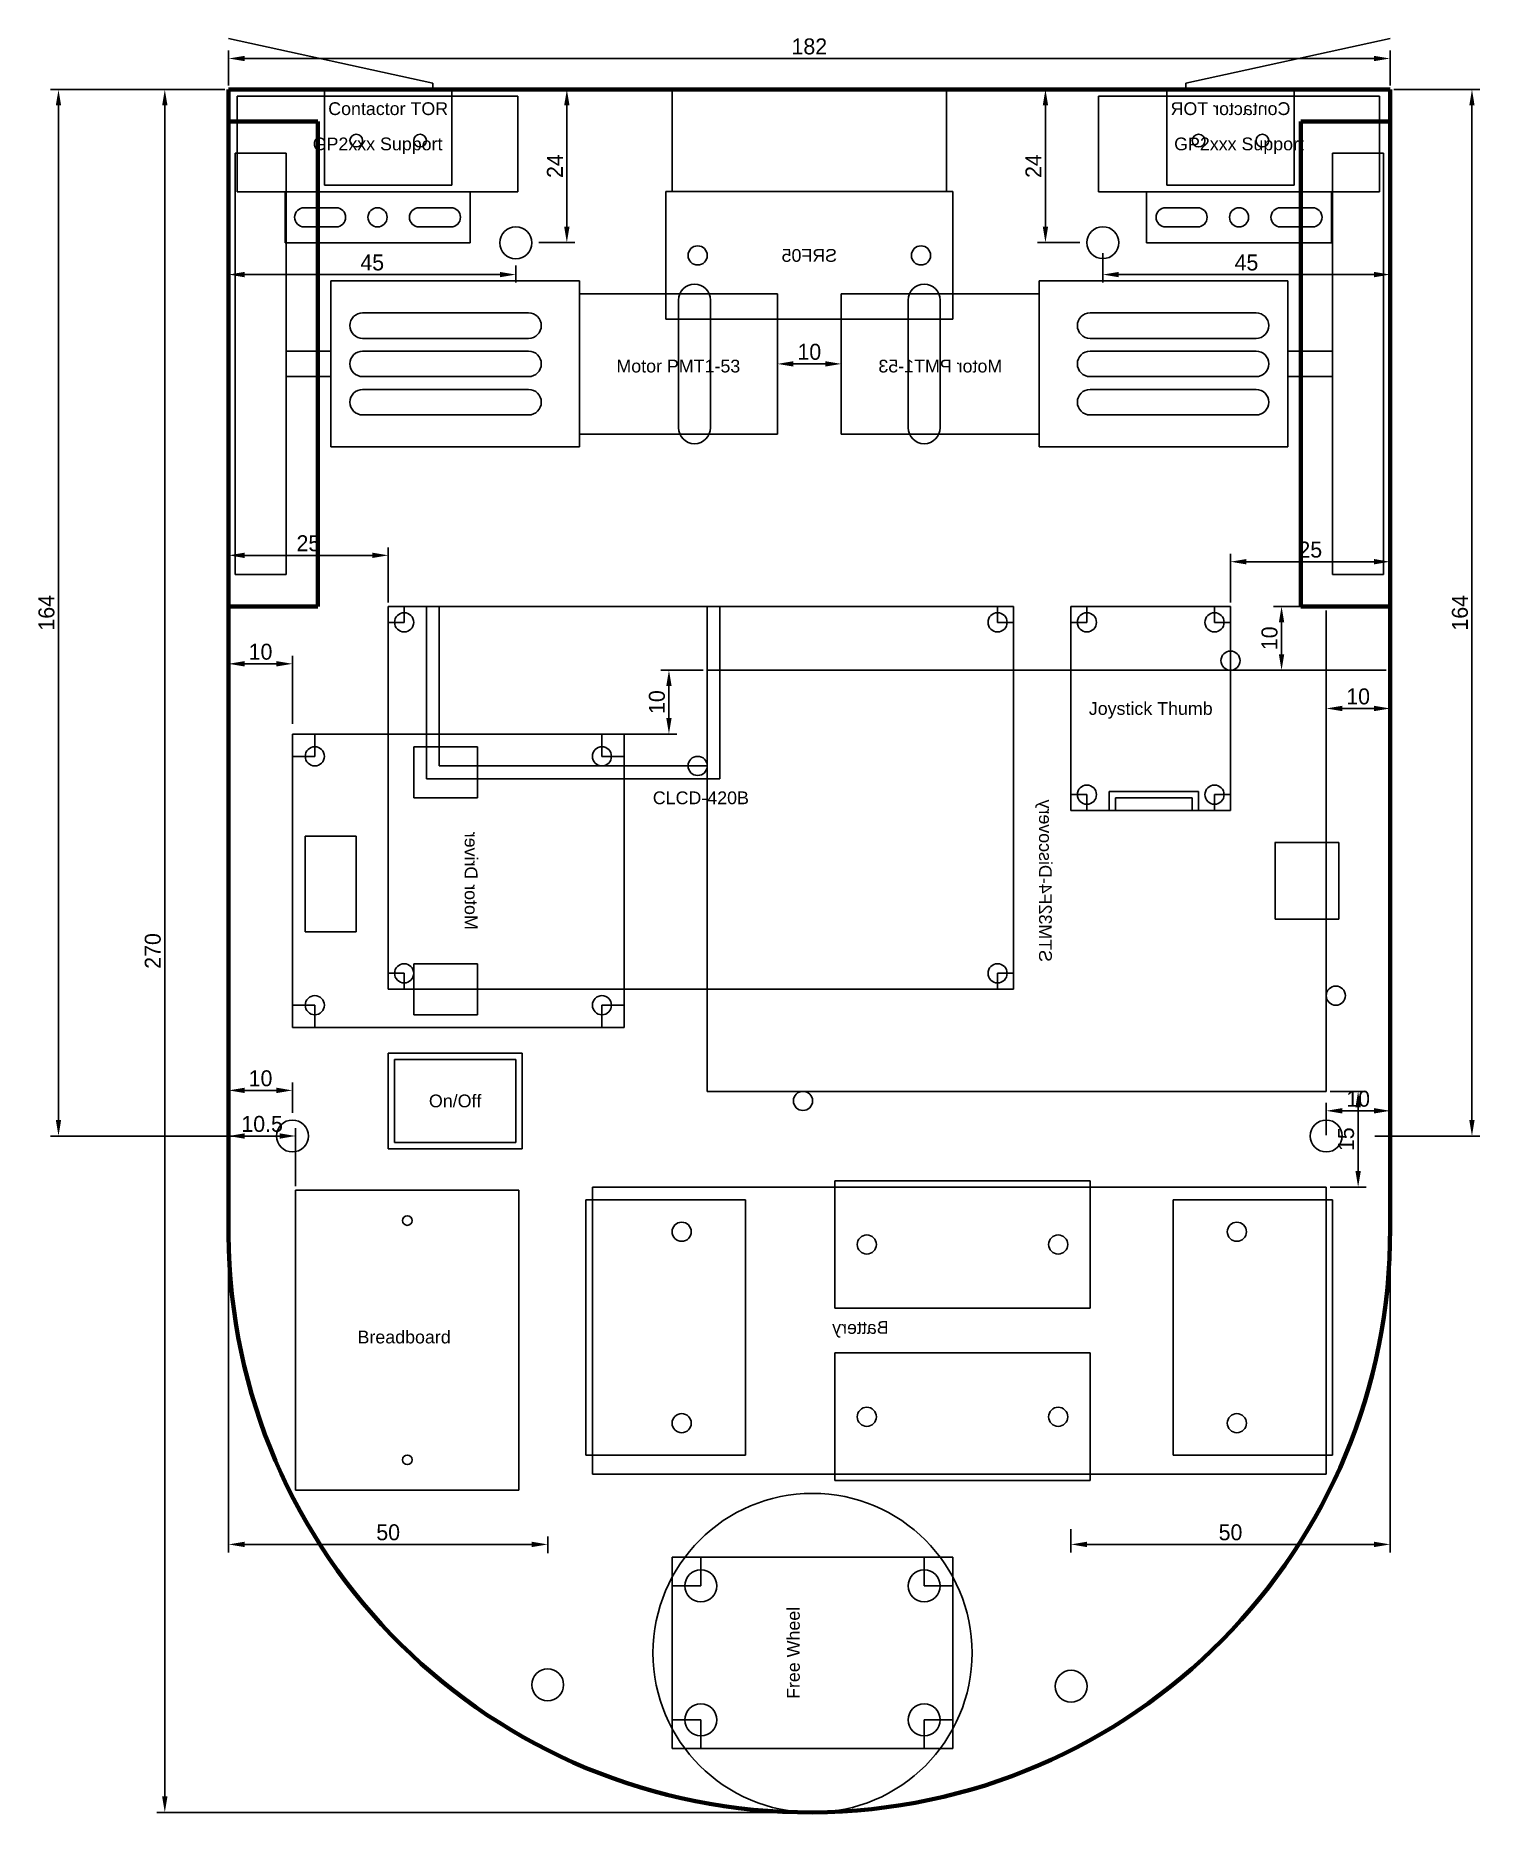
# Model space of a CAD drawing. Header units: millimetres. Extents: x -30 to 196, y 26 to 308.
import ezdxf
from ezdxf.enums import TextEntityAlignment as Align

# ---------------------------------------------------------------- set-up
doc = ezdxf.new("R2010")
doc.units = ezdxf.units.MM
doc.layers.get('0').update_dxf_attribs({"color": 18, "lineweight": 25, "true_color": 0x000000})
doc.layers.get('Defpoints').update_dxf_attribs({"true_color": 0xffffff})
for name, color, linetype, lineweight, true_color in [('0 ... between', 3, 'Continuous', 25, 0x00ff00), ('0 ... bottom', 18, 'Continuous', 25, 0x000000), ('0 ... chassi', 18, 'Continuous', 25, 0x000000), ('0 ... top', 18, 'Continuous', 25, 0x000000)]:
    doc.layers.add(name, color=color, linetype=linetype, lineweight=lineweight, true_color=true_color)
doc.styles.add('QCADDimTextStyle', font='txt')
doc.styles.add('textstyle0', font='')
doc.styles.add('textstyle1', font='')
doc.styles.add('textstyle10', font='')
doc.styles.add('textstyle11', font='')
doc.styles.add('textstyle2', font='')
doc.styles.add('textstyle3', font='')
doc.styles.add('textstyle4', font='')
doc.styles.add('textstyle5', font='')
doc.styles.add('textstyle6', font='')
doc.styles.add('textstyle7', font='')
doc.styles.add('textstyle8', font='')
doc.styles.add('textstyle9', font='')
doc.styles.get('textstyle0').set_extended_font_data('Arial')
doc.styles.get('textstyle1').set_extended_font_data('Arial')
doc.styles.get('textstyle10').set_extended_font_data('Arial')
doc.styles.get('textstyle11').set_extended_font_data('arial.ttf')
doc.styles.get('textstyle2').set_extended_font_data('Arial')
doc.styles.get('textstyle3').set_extended_font_data('Arial')
doc.styles.get('textstyle4').set_extended_font_data('Arial')
doc.styles.get('textstyle5').set_extended_font_data('Arial')
doc.styles.get('textstyle6').set_extended_font_data('Arial')
doc.styles.get('textstyle7').set_extended_font_data('Arial')
doc.styles.get('textstyle8').set_extended_font_data('Arial')
doc.styles.get('textstyle9').set_extended_font_data('Arial')
doc.dimstyles.new('QCADDimStyle', dxfattribs={"dimtxt": 2.5, "dimasz": 2.5, "dimexe": 1.25, "dimexo": 0.625, "dimtad": 1, "dimtoh": 1, "dimdec": 4, "dimzin": 0, "dimdsep": 46, "dimtxsty": 'QCADDimTextStyle', "dimcen": 0.09, "dimadec": 0, "dimazin": 0, "dimtfac": 1, "dimtdec": 4, "dimtofl": 0, "dimtmove": 0, "dimatfit": 3, "dimfxl": 1, "dimtolj": 1, "dimtzin": 0, "dimarcsym": 0})

# ---------------------------------------------------------------- blocks, each defined once
blk = doc.blocks.new('clcd_420b')
for p, q in [((0, -60), (0, 0)), ((0, 0), (2.5, 0)), ((0, -2.5), (0, 0)), ((0, 0), (98, 0)), ((2.5, -2.5), (2.5, 0)), ((6, 0), (6, -27)), ((8, -25), (8, 0)), ((48, 0), (90, 0)), ((50, -25), (50, 0)), ((52, -27), (52, 0)), ((95.5, 0), (98, 0)), ((95.5, -2.5), (95.5, 0)), ((98, -60), (98, 0)), ((98, -2.5), (98, 0)), ((0, -2.5), (2.5, -2.5)), ((95.5, -2.5), (98, -2.5)), ((8, -25), (50, -25)), ((6, -27), (52, -27)), ((0, -57.5), (2.5, -57.5)), ((0, -60), (0, -57.5)), ((2.5, -60), (2.5, -57.5)), ((95.5, -57.5), (98, -57.5)), ((95.5, -60), (95.5, -57.5)), ((98, -60), (98, -57.5)), ((0, -60), (98, -60)), ((0, -60), (2.5, -60)), ((95.5, -60), (98, -60))]:
    blk.add_line(p, q)
for centre in [(2.5, -2.5), (95.5, -2.5), (2.5, -57.5), (95.5, -57.5)]:
    blk.add_circle(centre, 1.5)
at = {"style": 'textstyle0'}
blk.add_text('CLCD-420B', height=2, dxfattribs=at).set_placement((49, -30), align=Align.MIDDLE_CENTER)
blk = doc.blocks.new('switch_on_off')
for p, q in [((0, -15), (0, 0)), ((0, 0), (21, 0)), ((21, -15), (21, 0)), ((1, -1), (1, -14)), ((20, -1), (1, -1)), ((20, -14), (20, -1)), ((1, -14), (20, -14)), ((0, -15), (21, -15))]:
    blk.add_line(p, q)
at = {"style": 'textstyle6'}
blk.add_text('On/Off', height=2, dxfattribs=at).set_placement((10.5, -7.5), align=Align.MIDDLE_CENTER)
blk = doc.blocks.new('breadboard')
for p, q in [((-17.5, -23.5), (-17.5, 23.5)), ((-17.5, 23.5), (17.5, 23.5)), ((17.5, -23.5), (17.5, 23.5)), ((-17.5, -23.5), (17.5, -23.5))]:
    blk.add_line(p, q)
for centre in [(0, 18.75), (0, -18.75)]:
    blk.add_circle(centre, 0.75)
at = {"style": 'textstyle8'}
blk.add_text('Breadboard', height=2, dxfattribs=at).set_placement((-0.5, 0.5), align=Align.MIDDLE_CENTER)
blk = doc.blocks.new('GP2xxx_support')
for p, q in [((-7.5, 0), (-7.5, 15)), ((-7.5, 15), (36.5, 15)), ((36.5, 0), (36.5, 15)), ((-7.5, 0), (36.5, 0)), ((0, 0), (29, 0)), ((0, -8), (0, 0)), ((29, -8), (29, 0)), ((3, -2.5), (8, -2.5)), ((21, -2.5), (26, -2.5)), ((3, -5.5), (8, -5.5)), ((21, -5.5), (26, -5.5)), ((0, -8), (29, -8))]:
    blk.add_line(p, q)
blk.add_circle((14.5, -4), 1.5)
for centre, start, end in [((3, -4), 90, 270), ((8, -4), 270, 90), ((21, -4), 90, 270), ((26, -4), 270, 90)]:
    blk.add_arc(centre, 1.5, start, end)
at = {"style": 'textstyle9'}
blk.add_text('GP2xxx Support', height=2, dxfattribs=at).set_placement((14.5, 7.5), align=Align.MIDDLE_CENTER)
blk = doc.blocks.new('support horizontal')
for p, q in [((-20, 10), (20, 10)), ((-20, -10), (-20, 10)), ((20, -10), (20, 10)), ((-20, -10), (20, -10))]:
    blk.add_line(p, q)
for centre in [(-15, 0), (15, 0)]:
    blk.add_circle(centre, 1.5)
blk = doc.blocks.new('support vertical')
for p, q in [((-13, 20), (12, 20)), ((-13, -20), (-13, 20)), ((12, -20), (12, 20)), ((-13, -20), (12, -20))]:
    blk.add_line(p, q)
for centre in [(2, 15), (2, -15)]:
    blk.add_circle(centre, 1.5)
blk = doc.blocks.new('battery')
for p, q in [((-57, -23), (-57, 22)), ((-57, 22), (58, 22)), ((58, -23), (58, 22)), ((-57, -23), (58, -23))]:
    blk.add_line(p, q)
for name, p in [('support horizontal', (0, 13)), ('support vertical', (-45, 0)), ('support horizontal', (0, -14))]:
    blk.add_blockref(name, p)
at = {"rotation": 180}
blk.add_blockref('support vertical', (46, 0), dxfattribs=at)
at = {"style": 'textstyle7'}
blk.add_text('Battery', height=2, dxfattribs=at).set_placement((16, 0), align=Align.MIDDLE_CENTER)
blk = doc.blocks.new('free wheel')
for p, q in [((-15, -22), (-15, 22)), ((-15, 22), (-10.5, 22)), ((-15, 17.5), (-15, 22)), ((-15, 22), (15, 22)), ((-10.5, 17.5), (-10.5, 22)), ((10.5, 22), (15, 22)), ((10.5, 17.5), (10.5, 22)), ((15, -22), (15, 22)), ((15, 17.5), (15, 22)), ((-15, 17.5), (-10.5, 17.5)), ((10.5, 17.5), (15, 17.5)), ((-15, -17.5), (-10.5, -17.5)), ((-15, -22), (-15, -17.5)), ((-10.5, -22), (-10.5, -17.5)), ((10.5, -17.5), (15, -17.5)), ((10.5, -22), (10.5, -17.5)), ((15, -22), (15, -17.5)), ((-15, -22), (15, -22)), ((-15, -22), (-10.5, -22)), ((10.5, -22), (15, -22))]:
    blk.add_line(p, q)
for centre, radius in [((0, 0), 25), ((-10.5, 17.5), 2.5), ((10.5, 17.5), 2.5), ((-10.5, -17.5), 2.5), ((10.5, -17.5), 2.5)]:
    blk.add_circle(centre, radius)
at = {"style": 'textstyle10'}
blk.add_text('Free Wheel', height=2, dxfattribs=at).set_placement((0, 3), align=Align.MIDDLE_CENTER)
blk = doc.blocks.new('joystick thumb')
for p, q in [((0, -32), (0, 0)), ((0, 0), (2.5, 0)), ((0, -2.5), (0, 0)), ((0, 0), (25, 0)), ((2.5, -2.5), (2.5, 0)), ((22.5, 0), (25, 0)), ((22.5, -2.5), (22.5, 0)), ((25, -32), (25, 0)), ((25, -2.5), (25, 0)), ((0, -2.5), (2.5, -2.5)), ((22.5, -2.5), (25, -2.5)), ((0, -29.5), (2.5, -29.5)), ((0, -32), (0, -29.5)), ((2.5, -32), (2.5, -29.5)), ((6, -32), (6, -29)), ((6, -29), (20, -29)), ((7, -30), (19, -30)), ((7, -32), (7, -30)), ((19, -32), (19, -30)), ((20, -29), (20, -32)), ((22.5, -29.5), (25, -29.5)), ((22.5, -32), (22.5, -29.5)), ((25, -32), (25, -29.5)), ((0, -32), (25, -32)), ((0, -32), (2.5, -32)), ((7, -32), (19, -32)), ((22.5, -32), (25, -32))]:
    blk.add_line(p, q)
for centre in [(2.5, -2.5), (22.5, -2.5), (2.5, -29.5), (22.5, -29.5)]:
    blk.add_circle(centre, 1.5)
at = {"style": 'textstyle3'}
blk.add_text('Joystick Thumb', height=2, dxfattribs=at).set_placement((12.5, -16), align=Align.MIDDLE_CENTER)
blk = doc.blocks.new('srf05')
for p, q in [((1, 0), (1, 16)), ((1, 16), (44, 16)), ((44, 0), (44, 16)), ((1, 0), (0, 0)), ((0, 0), (0, -20)), ((1, 0), (44, 0)), ((45, 0), (44, 0)), ((45, -20), (45, 0)), ((0, -20), (45, -20))]:
    blk.add_line(p, q)
for centre in [(5, -10), (40, -10)]:
    blk.add_circle(centre, 1.5)
at = {"style": 'textstyle4'}
blk.add_text('SRF05', height=2, dxfattribs=at).set_placement((22.5, -10), align=Align.MIDDLE_CENTER)
blk = doc.blocks.new('connecteur usb')
for p, q in [((0, 0), (0, 10)), ((0, 9.96), (12, 9.96)), ((12, 9.96), (12, -0.04)), ((12, 0), (0, 0))]:
    blk.add_line(p, q)
blk = doc.blocks.new('stm32f4-discovery')
for p, q in [((0, 0), (66, 0)), ((0, 0), (0, -97)), ((66, 0), (66, 0)), ((66, 0), (66, 0)), ((66, 0), (66, 0)), ((66, 0), (66, -97)), ((0, -97), (66, -97))]:
    blk.add_line(p, q)
for centre in [(15, 1.5), (67.5, -15), (-1.5, -82), (51, -98.5)]:
    blk.add_circle(centre, 1.5)
blk.add_blockref('connecteur usb', (27, -8))
at = {"style": 'textstyle2'}
blk.add_text('STM32F4-Discovery', height=2, dxfattribs=at).set_placement((33, -44), align=Align.MIDDLE_CENTER)
blk = doc.blocks.new('motor driver')
for p, q in [((0, 0), (46, 0)), ((0, -52), (0, 0)), ((0, 0), (3.5, 0)), ((0, -3.5), (0, 0)), ((3.5, -3.5), (3.5, 0)), ((42.5, 0), (46, 0)), ((42.5, -3.5), (42.5, 0)), ((46, -52), (46, 0)), ((46, -3.5), (46, 0)), ((0, -3.5), (3.5, -3.5)), ((42.5, -3.5), (46, -3.5)), ((2, -23), (10, -23)), ((2, -33), (2, -23)), ((10, -33), (10, -23)), ((36, -23), (44, -23)), ((36, -33), (36, -23)), ((44, -33), (44, -23)), ((2, -33), (10, -33)), ((36, -33), (44, -33)), ((15, -42), (30, -42)), ((15, -50), (15, -42)), ((30, -50), (30, -42)), ((0, -48.5), (3.5, -48.5)), ((0, -52), (0, -48.5)), ((3.5, -52), (3.5, -48.5)), ((15, -50), (30, -50)), ((42.5, -48.5), (46, -48.5)), ((42.5, -52), (42.5, -48.5)), ((46, -52), (46, -48.5)), ((0, -52), (3.5, -52)), ((0, -52), (46, -52)), ((42.5, -52), (46, -52))]:
    blk.add_line(p, q)
for centre in [(3.5, -3.5), (42.5, -3.5), (3.5, -48.5), (42.5, -48.5)]:
    blk.add_circle(centre, 1.5)
at = {"style": 'textstyle1'}
blk.add_text('Motor Driver', height=2, dxfattribs=at).set_placement((23, -24), align=Align.MIDDLE_CENTER)
blk = doc.blocks.new('chassi')
at = {"color": 1, "lineweight": 70, "true_color": 0xff0000}
for p, q in [((0, 0), (182, 0)), ((0, -179.5), (0, 0)), ((182, -178.5), (182, 0)), ((0, -5), (14, -5)), ((14, -81), (14, -5)), ((168, -5), (168, -81)), ((182, -5), (168, -5)), ((0, -81), (14, -81)), ((182, -81), (168, -81))]:
    blk.add_line(p, q, dxfattribs=at)
blk.add_arc((91, -179), 91, 180.3148, 0.3148, dxfattribs=at)
blk = doc.blocks.new('contactor_tor')
for p, q in [((-15, 8), (17, 1)), ((0, -15), (0, 0)), ((0, 0), (20, 0)), ((17, 0), (17, 1)), ((20, -15), (20, 0)), ((0, -15), (20, -15))]:
    blk.add_line(p, q)
for centre in [(5, -8), (15, -8)]:
    blk.add_circle(centre, 1)
at = {"style": 'textstyle5'}
blk.add_text('Contactor TOR', height=2, dxfattribs=at).set_placement((10, -3), align=Align.MIDDLE_CENTER)
blk = doc.blocks.new('oublon')
for p, q in [((0, 2), (26, 2)), ((0, -2), (26, -2))]:
    blk.add_line(p, q)
for centre, start, end in [((0, 0), 90, 270), ((26, 0), 270, 90)]:
    blk.add_arc(centre, 2, start, end)
blk = doc.blocks.new('motor PMT1-53')
for p, q in [((-15, 20), (-7, 20)), ((-15, 20), (-15, -46)), ((-7, 20), (-7, -46)), ((0, 0), (39, 0)), ((0, 0), (0, -26)), ((39, 0), (39, -26)), ((39, -2), (70, -2)), ((39, -24), (39, -2)), ((70, -24), (70, -2)), ((-7, -11), (0, -11)), ((0, -11), (0, -15)), ((-7, -13), (-7, -13)), ((-7, -13), (-7, -13)), ((0, -15), (-7, -15)), ((39, -24), (70, -24)), ((0, -26), (39, -26)), ((-15, -46), (-7, -46))]:
    blk.add_line(p, q)
for p in [(5, -7), (5, -13), (5, -19)]:
    blk.add_blockref('oublon', p)
at = {"style": 'textstyle11'}
blk.add_text('Motor PMT1-53', height=2, dxfattribs=at).set_placement((54.47, -13.34), align=Align.MIDDLE_CENTER)
blk = doc.blocks.new('motor PMT1-53 cable')
for p, q in [((54.5, -23), (54.5, -3)), ((59.5, -23), (59.5, -3))]:
    blk.add_line(p, q)
for centre, start, end in [((57, -3), 0, 180), ((57, -23), 180, 0)]:
    blk.add_arc(centre, 2.5, start, end)
blk.add_blockref('motor PMT1-53', (0, 0))
blk = doc.blocks.new('*D19')
at = {"layer": '0 ... bottom', "color": 0, "lineweight": -2}
for p, q in [((86, 261.38), (86, 255.75)), ((96, 261.38), (96, 255.75)), ((88.5, 257), (93.5, 257))]:
    blk.add_line(p, q, dxfattribs=at)
at = {"layer": '0 ... bottom', "color": 0}
for points in [[(88.5, 257.42), (88.5, 256.58), (86, 257)], [(93.5, 256.58), (93.5, 257.42), (96, 257)]]:
    blk.add_solid(points, dxfattribs=at)
at = {"layer": 'Defpoints', "color": 0}
for p in [(86, 262), (96, 262), (96, 257)]:
    blk.add_point(p, dxfattribs=at)
at = {"layer": '0 ... bottom', "color": 0, "insert": (91, 258.88), "char_height": 2.5, "attachment_point": 5, "style": 'QCADDimTextStyle'}
blk.add_mtext('\\A1;10', dxfattribs=at)
blk = doc.blocks.new('*D20')
at = {"layer": '0 ... bottom', "color": 0, "lineweight": -2}
for p, q in [((172, 218.38), (172, 201.75)), ((182, 218.38), (182, 201.75)), ((179.5, 203), (174.5, 203))]:
    blk.add_line(p, q, dxfattribs=at)
at = {"layer": '0 ... bottom', "color": 0}
for points in [[(174.5, 203.42), (174.5, 202.58), (172, 203)], [(179.5, 202.58), (179.5, 203.42), (182, 203)]]:
    blk.add_solid(points, dxfattribs=at)
at = {"layer": 'Defpoints', "color": 0}
for p in [(172, 219), (182, 219), (172, 203)]:
    blk.add_point(p, dxfattribs=at)
at = {"layer": '0 ... bottom', "color": 0, "insert": (177, 204.88), "char_height": 2.5, "attachment_point": 5, "style": 'QCADDimTextStyle'}
blk.add_mtext('\\A1;10', dxfattribs=at)
blk = doc.blocks.new('*D21')
at = {"layer": '0 ... bottom', "color": 0, "lineweight": -2}
for p, q in [((181.37, 219), (163.75, 219)), ((165, 216.5), (165, 211.5)), ((181.37, 209), (163.75, 209))]:
    blk.add_line(p, q, dxfattribs=at)
at = {"layer": '0 ... bottom', "color": 0}
for points in [[(165.42, 216.5), (164.58, 216.5), (165, 219)], [(164.58, 211.5), (165.42, 211.5), (165, 209)]]:
    blk.add_solid(points, dxfattribs=at)
at = {"layer": 'Defpoints', "color": 0}
for p in [(182, 219), (165, 209), (182, 209)]:
    blk.add_point(p, dxfattribs=at)
at = {"layer": '0 ... bottom', "color": 0, "insert": (163.12, 214), "char_height": 2.5, "attachment_point": 5, "rotation": 90, "style": 'QCADDimTextStyle'}
blk.add_mtext('\\A1;10', dxfattribs=at)
blk = doc.blocks.new('*D22')
at = {"layer": '0 ... bottom', "color": 0, "lineweight": -2}
for p, q in [((0, 200.62), (0, 211.25)), ((2.5, 210), (7.5, 210)), ((10, 200.62), (10, 211.25))]:
    blk.add_line(p, q, dxfattribs=at)
at = {"layer": '0 ... bottom', "color": 0}
for points in [[(2.5, 210.42), (2.5, 209.58), (0, 210)], [(7.5, 209.58), (7.5, 210.42), (10, 210)]]:
    blk.add_solid(points, dxfattribs=at)
at = {"layer": 'Defpoints', "color": 0}
for p in [(10, 210), (0, 200), (10, 200)]:
    blk.add_point(p, dxfattribs=at)
at = {"layer": '0 ... bottom', "color": 0, "insert": (5, 211.88), "char_height": 2.5, "attachment_point": 5, "style": 'QCADDimTextStyle'}
blk.add_mtext('\\A1;10', dxfattribs=at)
blk = doc.blocks.new('*D23')
at = {"layer": '0 ... bottom', "color": 0, "lineweight": -2}
for p, q in [((74.38, 209), (67.75, 209)), ((69, 206.5), (69, 201.5)), ((61.63, 199), (70.25, 199))]:
    blk.add_line(p, q, dxfattribs=at)
at = {"layer": '0 ... bottom', "color": 0}
for points in [[(69.42, 206.5), (68.58, 206.5), (69, 209)], [(68.58, 201.5), (69.42, 201.5), (69, 199)]]:
    blk.add_solid(points, dxfattribs=at)
at = {"layer": 'Defpoints', "color": 0}
for p in [(75, 209), (61, 199), (69, 199)]:
    blk.add_point(p, dxfattribs=at)
at = {"layer": '0 ... bottom', "color": 0, "insert": (67.12, 204), "char_height": 2.5, "attachment_point": 5, "rotation": 90, "style": 'QCADDimTextStyle'}
blk.add_mtext('\\A1;10', dxfattribs=at)
blk = doc.blocks.new('*D24')
at = {"layer": '0 ... bottom', "color": 0, "lineweight": -2}
for p, q in [((172.62, 143), (178.25, 143)), ((177, 140.5), (177, 130.5)), ((172.62, 128), (178.25, 128))]:
    blk.add_line(p, q, dxfattribs=at)
at = {"layer": '0 ... bottom', "color": 0}
for points in [[(177.42, 140.5), (176.58, 140.5), (177, 143)], [(176.58, 130.5), (177.42, 130.5), (177, 128)]]:
    blk.add_solid(points, dxfattribs=at)
at = {"layer": 'Defpoints', "color": 0}
for p in [(172, 143), (172, 128), (177, 128)]:
    blk.add_point(p, dxfattribs=at)
at = {"layer": '0 ... bottom', "color": 0, "insert": (175.12, 135.5), "char_height": 2.5, "attachment_point": 5, "rotation": 90, "style": 'QCADDimTextStyle'}
blk.add_mtext('\\A1;15', dxfattribs=at)
blk = doc.blocks.new('*D25')
at = {"layer": '0 ... bottom', "color": 0, "lineweight": -2}
for p, q in [((0, 128.12), (0, 137.25)), ((8, 136), (2.5, 136)), ((10.5, 128.12), (10.5, 137.25))]:
    blk.add_line(p, q, dxfattribs=at)
at = {"layer": '0 ... bottom', "color": 0}
for points in [[(2.5, 136.42), (2.5, 135.58), (0, 136)], [(8, 135.58), (8, 136.42), (10.5, 136)]]:
    blk.add_solid(points, dxfattribs=at)
at = {"layer": 'Defpoints', "color": 0}
for p in [(0, 136), (0, 127.5), (10.5, 127.5)]:
    blk.add_point(p, dxfattribs=at)
at = {"layer": '0 ... bottom', "color": 0, "insert": (5.25, 137.88), "char_height": 2.5, "attachment_point": 5, "style": 'QCADDimTextStyle'}
blk.add_mtext('\\A1;10.5', dxfattribs=at)
blk = doc.blocks.new('*D26')
at = {"layer": '0 ... top', "color": 0, "lineweight": -2}
for p, q in [((157, 219.62), (157, 227.25)), ((182, 219.62), (182, 227.25)), ((179.5, 226), (159.5, 226))]:
    blk.add_line(p, q, dxfattribs=at)
at = {"layer": '0 ... top', "color": 0}
for points in [[(159.5, 226.42), (159.5, 225.58), (157, 226)], [(179.5, 225.58), (179.5, 226.42), (182, 226)]]:
    blk.add_solid(points, dxfattribs=at)
at = {"layer": 'Defpoints', "color": 0}
for p in [(157, 226), (157, 219), (182, 219)]:
    blk.add_point(p, dxfattribs=at)
at = {"layer": '0 ... top', "color": 0, "insert": (169.5, 227.88), "char_height": 2.5, "attachment_point": 5, "style": 'QCADDimTextStyle'}
blk.add_mtext('\\A1;25', dxfattribs=at)
blk = doc.blocks.new('*D27')
at = {"layer": '0 ... top', "color": 0, "lineweight": -2}
for p, q in [((0, 219.62), (0, 228.25)), ((2.5, 227), (22.5, 227)), ((25, 219.62), (25, 228.25))]:
    blk.add_line(p, q, dxfattribs=at)
at = {"layer": '0 ... top', "color": 0}
for points in [[(2.5, 227.42), (2.5, 226.58), (0, 227)], [(22.5, 226.58), (22.5, 227.42), (25, 227)]]:
    blk.add_solid(points, dxfattribs=at)
at = {"layer": 'Defpoints', "color": 0}
for p in [(25, 227), (0, 219), (25, 219)]:
    blk.add_point(p, dxfattribs=at)
at = {"layer": '0 ... top', "color": 0, "insert": (12.5, 228.88), "char_height": 2.5, "attachment_point": 5, "style": 'QCADDimTextStyle'}
blk.add_mtext('\\A1;25', dxfattribs=at)
blk = doc.blocks.new('*D28')
at = {"layer": '0 ... chassi', "color": 0, "lineweight": -2}
for p, q in [((0, 300.62), (0, 306.11)), ((182, 300.62), (182, 306.11)), ((2.5, 304.86), (179.5, 304.86))]:
    blk.add_line(p, q, dxfattribs=at)
at = {"layer": '0 ... chassi', "color": 0}
for points in [[(2.5, 305.28), (2.5, 304.45), (0, 304.86)], [(179.5, 304.45), (179.5, 305.28), (182, 304.86)]]:
    blk.add_solid(points, dxfattribs=at)
at = {"layer": 'Defpoints', "color": 0}
for p in [(182, 304.86), (0, 300), (182, 300)]:
    blk.add_point(p, dxfattribs=at)
at = {"layer": '0 ... chassi', "color": 0, "insert": (91, 306.74), "char_height": 2.5, "attachment_point": 5, "style": 'QCADDimTextStyle'}
blk.add_mtext('\\A1;182', dxfattribs=at)
blk = doc.blocks.new('*D29')
at = {"layer": '0 ... chassi', "color": 0, "lineweight": -2}
for p, q in [((-0.62, 300), (-11.25, 300)), ((-10, 297.5), (-10, 32.5)), ((91.38, 30), (-11.25, 30))]:
    blk.add_line(p, q, dxfattribs=at)
at = {"layer": '0 ... chassi', "color": 0}
for points in [[(-9.58, 297.5), (-10.42, 297.5), (-10, 300)], [(-10.42, 32.5), (-9.58, 32.5), (-10, 30)]]:
    blk.add_solid(points, dxfattribs=at)
at = {"layer": 'Defpoints', "color": 0}
for p in [(0, 300), (-10, 30), (92, 30)]:
    blk.add_point(p, dxfattribs=at)
at = {"layer": '0 ... chassi', "color": 0, "insert": (-11.88, 165), "char_height": 2.5, "attachment_point": 5, "rotation": 90, "style": 'QCADDimTextStyle'}
blk.add_mtext('\\A1;270', dxfattribs=at)
blk = doc.blocks.new('*D30')
at = {"layer": '0 ... between', "color": 0, "lineweight": -2}
for p, q in [((0, 139.97), (0, 144.4)), ((10, 139.62), (10, 144.4)), ((7.5, 143.15), (2.5, 143.15))]:
    blk.add_line(p, q, dxfattribs=at)
at = {"layer": '0 ... between', "color": 0}
for points in [[(2.5, 143.57), (2.5, 142.73), (0, 143.15)], [(7.5, 142.73), (7.5, 143.57), (10, 143.15)]]:
    blk.add_solid(points, dxfattribs=at)
at = {"layer": 'Defpoints', "color": 0}
for p in [(0, 143.15), (0, 139.35), (10, 139)]:
    blk.add_point(p, dxfattribs=at)
at = {"layer": '0 ... between', "color": 0, "insert": (5, 145.03), "char_height": 2.5, "attachment_point": 5, "style": 'QCADDimTextStyle'}
blk.add_mtext('\\A1;10', dxfattribs=at)
blk = doc.blocks.new('*D31')
at = {"layer": '0 ... between', "color": 0, "lineweight": -2}
for p, q in [((172, 136.12), (172, 141.2)), ((174.5, 139.95), (179.5, 139.95)), ((182, 135.07), (182, 141.2))]:
    blk.add_line(p, q, dxfattribs=at)
at = {"layer": '0 ... between', "color": 0}
for points in [[(174.5, 140.37), (174.5, 139.53), (172, 139.95)], [(179.5, 139.53), (179.5, 140.37), (182, 139.95)]]:
    blk.add_solid(points, dxfattribs=at)
at = {"layer": 'Defpoints', "color": 0}
for p in [(182, 139.95), (172, 135.5), (182, 134.45)]:
    blk.add_point(p, dxfattribs=at)
at = {"layer": '0 ... between', "color": 0, "insert": (177, 141.83), "char_height": 2.5, "attachment_point": 5, "style": 'QCADDimTextStyle'}
blk.add_mtext('\\A1;10', dxfattribs=at)
blk = doc.blocks.new('*D32')
at = {"layer": '0 ... between', "color": 0, "lineweight": -2}
for p, q in [((-1.12, 300), (-27.91, 300)), ((-26.66, 138.5), (-26.66, 297.5)), ((4.38, 136), (-27.91, 136))]:
    blk.add_line(p, q, dxfattribs=at)
at = {"layer": '0 ... between', "color": 0}
for points in [[(-26.25, 297.5), (-27.08, 297.5), (-26.66, 300)], [(-27.08, 138.5), (-26.25, 138.5), (-26.66, 136)]]:
    blk.add_solid(points, dxfattribs=at)
at = {"layer": 'Defpoints', "color": 0}
for p in [(-26.66, 300), (-0.5, 300), (5, 136)]:
    blk.add_point(p, dxfattribs=at)
at = {"layer": '0 ... between', "color": 0, "insert": (-28.54, 218), "char_height": 2.5, "attachment_point": 5, "rotation": 90, "style": 'QCADDimTextStyle'}
blk.add_mtext('\\A1;164', dxfattribs=at)
blk = doc.blocks.new('*D33')
at = {"layer": '0 ... between', "color": 0, "lineweight": -2}
for p, q in [((182.62, 300), (196.09, 300)), ((194.84, 297.5), (194.84, 138.5)), ((179.62, 136), (196.09, 136))]:
    blk.add_line(p, q, dxfattribs=at)
at = {"layer": '0 ... between', "color": 0}
for points in [[(195.25, 297.5), (194.42, 297.5), (194.84, 300)], [(194.42, 138.5), (195.25, 138.5), (194.84, 136)]]:
    blk.add_solid(points, dxfattribs=at)
at = {"layer": 'Defpoints', "color": 0}
for p in [(182, 300), (179, 136), (194.84, 136)]:
    blk.add_point(p, dxfattribs=at)
at = {"layer": '0 ... between', "color": 0, "insert": (192.96, 218), "char_height": 2.5, "attachment_point": 5, "rotation": 90, "style": 'QCADDimTextStyle'}
blk.add_mtext('\\A1;164', dxfattribs=at)
blk = doc.blocks.new('*D34')
at = {"layer": '0 ... between', "color": 0, "lineweight": -2}
for p, q in [((0, 299.38), (0, 269.75)), ((45, 272.44), (45, 269.75)), ((42.5, 271), (2.5, 271))]:
    blk.add_line(p, q, dxfattribs=at)
at = {"layer": '0 ... between', "color": 0}
for points in [[(2.5, 271.42), (2.5, 270.58), (0, 271)], [(42.5, 270.58), (42.5, 271.42), (45, 271)]]:
    blk.add_solid(points, dxfattribs=at)
at = {"layer": 'Defpoints', "color": 0}
for p in [(0, 300), (45, 273.06), (0, 271)]:
    blk.add_point(p, dxfattribs=at)
at = {"layer": '0 ... between', "color": 0, "insert": (22.5, 272.88), "char_height": 2.5, "attachment_point": 5, "style": 'QCADDimTextStyle'}
blk.add_mtext('\\A1;45', dxfattribs=at)
blk = doc.blocks.new('*D35')
at = {"layer": '0 ... between', "color": 0, "lineweight": -2}
for p, q in [((0.62, 300), (54.25, 300)), ((53, 297.5), (53, 278.5)), ((48.63, 276), (54.25, 276))]:
    blk.add_line(p, q, dxfattribs=at)
at = {"layer": '0 ... between', "color": 0}
for points in [[(53.42, 297.5), (52.58, 297.5), (53, 300)], [(52.58, 278.5), (53.42, 278.5), (53, 276)]]:
    blk.add_solid(points, dxfattribs=at)
at = {"layer": 'Defpoints', "color": 0}
for p in [(0, 300), (48, 276), (53, 276)]:
    blk.add_point(p, dxfattribs=at)
at = {"layer": '0 ... between', "color": 0, "insert": (51.13, 288), "char_height": 2.5, "attachment_point": 5, "rotation": 90, "style": 'QCADDimTextStyle'}
blk.add_mtext('\\A1;24', dxfattribs=at)
blk = doc.blocks.new('*D36')
at = {"layer": '0 ... between', "color": 0, "lineweight": -2}
for p, q in [((182, 299.38), (182, 269.75)), ((137, 274.38), (137, 269.75)), ((179.5, 271), (139.5, 271))]:
    blk.add_line(p, q, dxfattribs=at)
at = {"layer": '0 ... between', "color": 0}
for points in [[(139.5, 271.42), (139.5, 270.58), (137, 271)], [(179.5, 270.58), (179.5, 271.42), (182, 271)]]:
    blk.add_solid(points, dxfattribs=at)
at = {"layer": 'Defpoints', "color": 0}
for p in [(182, 300), (137, 275), (137, 271)]:
    blk.add_point(p, dxfattribs=at)
at = {"layer": '0 ... between', "color": 0, "insert": (159.5, 272.88), "char_height": 2.5, "attachment_point": 5, "style": 'QCADDimTextStyle'}
blk.add_mtext('\\A1;45', dxfattribs=at)
blk = doc.blocks.new('*D37')
at = {"layer": '0 ... between', "color": 0, "lineweight": -2}
for p, q in [((181.38, 300), (126.75, 300)), ((128, 297.5), (128, 278.5)), ((133.38, 276), (126.75, 276))]:
    blk.add_line(p, q, dxfattribs=at)
at = {"layer": '0 ... between', "color": 0}
for points in [[(128.42, 297.5), (127.58, 297.5), (128, 300)], [(127.58, 278.5), (128.42, 278.5), (128, 276)]]:
    blk.add_solid(points, dxfattribs=at)
at = {"layer": 'Defpoints', "color": 0}
for p in [(182, 300), (128, 276), (134, 276)]:
    blk.add_point(p, dxfattribs=at)
at = {"layer": '0 ... between', "color": 0, "insert": (126.12, 288), "char_height": 2.5, "attachment_point": 5, "rotation": 90, "style": 'QCADDimTextStyle'}
blk.add_mtext('\\A1;24', dxfattribs=at)
blk = doc.blocks.new('*D38')
at = {"layer": '0 ... between', "color": 0, "lineweight": -2}
for p, q in [((0, 149.38), (0, 70.75)), ((2.5, 72), (47.5, 72)), ((50, 70.62), (50, 73.25))]:
    blk.add_line(p, q, dxfattribs=at)
at = {"layer": '0 ... between', "color": 0}
for points in [[(2.5, 72.42), (2.5, 71.58), (0, 72)], [(47.5, 71.58), (47.5, 72.42), (50, 72)]]:
    blk.add_solid(points, dxfattribs=at)
at = {"layer": 'Defpoints', "color": 0}
for p in [(0, 150), (50, 72), (50, 70)]:
    blk.add_point(p, dxfattribs=at)
at = {"layer": '0 ... between', "color": 0, "insert": (25, 73.88), "char_height": 2.5, "attachment_point": 5, "style": 'QCADDimTextStyle'}
blk.add_mtext('\\A1;50', dxfattribs=at)
blk = doc.blocks.new('*D39')
at = {"layer": '0 ... between', "color": 0, "lineweight": -2}
for p, q in [((182, 154.11), (182, 70.75)), ((132, 74.38), (132, 70.75)), ((179.5, 72), (134.5, 72))]:
    blk.add_line(p, q, dxfattribs=at)
at = {"layer": '0 ... between', "color": 0}
for points in [[(134.5, 72.42), (134.5, 71.58), (132, 72)], [(179.5, 71.58), (179.5, 72.42), (182, 72)]]:
    blk.add_solid(points, dxfattribs=at)
at = {"layer": 'Defpoints', "color": 0}
for p in [(182, 154.74), (132, 75), (132, 72)]:
    blk.add_point(p, dxfattribs=at)
at = {"layer": '0 ... between', "color": 0, "insert": (157, 73.88), "char_height": 2.5, "attachment_point": 5, "style": 'QCADDimTextStyle'}
blk.add_mtext('\\A1;50', dxfattribs=at)

msp = doc.modelspace()

# ---------------------------------------------------------------- linework, layer by layer
at = {"layer": '0 ... between'}
for centre in [(45, 275.97495), (137, 276), (10, 136), (172, 136), (50, 50), (132.02077, 49.7662)]:
    msp.add_circle(centre, 2.5, dxfattribs=at)

# ---------------------------------------------------------------- block references
at = {"layer": '0 ... bottom'}
for name, p in [('contactor_tor', (15, 300)), ('motor PMT1-53 cable', (16, 270)), ('breadboard', (28, 104))]:
    msp.add_blockref(name, p, dxfattribs=at)
at = {"layer": '0 ... bottom', "yscale": -1}
for name, p, rotation in [('contactor_tor', (167, 300), 180), ('srf05', (113.5, 284), 180), ('motor PMT1-53 cable', (166, 270), 180), ('stm32f4-discovery', (172, 143), 90), ('motor driver', (62, 153), 90), ('battery', (115, 106), 180)]:
    msp.add_blockref(name, p, dxfattribs=dict(at, rotation=rotation))
at = {"layer": '0 ... bottom', "rotation": 90}
msp.add_blockref('free wheel', (91.5, 55), dxfattribs=at)
at = {"layer": '0 ... chassi'}
msp.add_blockref('chassi', (0, 300), dxfattribs=at)
at = {"layer": '0 ... top'}
for name, p in [('GP2xxx_support', (8.83786, 283.97495)), ('GP2xxx_support', (143.83786, 283.97495)), ('clcd_420b', (25, 219)), ('joystick thumb', (132, 219)), ('switch_on_off', (25, 149))]:
    msp.add_blockref(name, p, dxfattribs=at)

# ---------------------------------------------------------------- dimensions: what is measured, and where the dimension line sits
at = {"layer": '0 ... between'}
for base, p1, p2, picture, middle in [((-26.66214, 300), (5, 136), (-0.5, 300), '*D32', (-28.53714, 218)), ((53, 276), (0, 300), (48, 276), '*D35', (51.125, 288)), ((128, 276), (182, 300), (134, 276), '*D37', (126.125, 288)), ((194.83786, 136), (182, 300), (179, 136), '*D33', (192.96286, 218))]:
    dim = msp.add_linear_dim(base=base, p1=p1, p2=p2, angle=90, dimstyle='QCADDimStyle', override={"dimtxt": 2.5, "dimasz": 2.5, "dimexe": 1.25, "dimexo": 0.625, "dimgap": 0.625, "dimzin": 8, "dimclrd": 0, "dimclre": 0, "dimclrt": 0, "dimazin": 2, "dimtmove": 2}, dxfattribs=at)
    dim.commit()
    dim.dimension.update_dxf_attribs({"geometry": picture, "text_midpoint": middle, "dimtype": 160})
for base, p1, p2, picture, middle in [((0, 271), (45, 273.0625), (0, 300), '*D34', (22.5, 272.875)), ((137, 271), (182, 300), (137, 275), '*D36', (159.5, 272.875)), ((132, 72), (182, 154.73814), (132, 75), '*D39', (157, 73.875)), ((50, 72), (0, 150), (50, 70), '*D38', (25, 73.875)), ((0, 143.15059), (10, 139), (0, 139.34692), '*D30', (5, 145.02559)), ((182, 139.95115), (172, 135.5), (182, 134.44941), '*D31', (177, 141.82615))]:
    dim = msp.add_linear_dim(base=base, p1=p1, p2=p2, dimstyle='QCADDimStyle', override={"dimtxt": 2.5, "dimasz": 2.5, "dimexe": 1.25, "dimexo": 0.625, "dimgap": 0.625, "dimzin": 8, "dimclrd": 0, "dimclre": 0, "dimclrt": 0, "dimazin": 2, "dimtmove": 2}, dxfattribs=at)
    dim.commit()
    dim.dimension.update_dxf_attribs({"geometry": picture, "text_midpoint": middle, "dimtype": 160})
at = {"layer": '0 ... bottom'}
for base, p1, p2, picture, middle in [((96, 257), (86, 262), (96, 262), '*D19', (91, 258.875)), ((172, 203), (182, 219), (172, 219), '*D20', (177, 204.875)), ((10, 210), (0, 200), (10, 200), '*D22', (5, 211.875)), ((0, 136), (10.5, 127.5), (0, 127.5), '*D25', (5.25, 137.875))]:
    dim = msp.add_linear_dim(base=base, p1=p1, p2=p2, dimstyle='QCADDimStyle', override={"dimtxt": 2.5, "dimasz": 2.5, "dimexe": 1.25, "dimexo": 0.625, "dimgap": 0.625, "dimzin": 8, "dimclrd": 0, "dimclre": 0, "dimclrt": 0, "dimazin": 2, "dimtmove": 2}, dxfattribs=at)
    dim.commit()
    dim.dimension.update_dxf_attribs({"geometry": picture, "text_midpoint": middle})
for base, p1, p2, picture, middle in [((165, 209), (182, 219), (182, 209), '*D21', (163.125, 214)), ((69, 199), (75, 209), (61, 199), '*D23', (67.125, 204)), ((177, 128), (172, 143), (172, 128), '*D24', (175.125, 135.5))]:
    dim = msp.add_linear_dim(base=base, p1=p1, p2=p2, angle=90, dimstyle='QCADDimStyle', override={"dimtxt": 2.5, "dimasz": 2.5, "dimexe": 1.25, "dimexo": 0.625, "dimgap": 0.625, "dimzin": 8, "dimclrd": 0, "dimclre": 0, "dimclrt": 0, "dimazin": 2, "dimtmove": 2}, dxfattribs=at)
    dim.commit()
    dim.dimension.update_dxf_attribs({"geometry": picture, "text_midpoint": middle})
at = {"layer": '0 ... chassi'}
dim = msp.add_linear_dim(base=(182, 304.86234), p1=(0, 300), p2=(182, 300), dimstyle='QCADDimStyle', override={"dimtxt": 2.5, "dimasz": 2.5, "dimexe": 1.25, "dimexo": 0.625, "dimgap": 0.625, "dimzin": 8, "dimclrd": 0, "dimclre": 0, "dimclrt": 0, "dimazin": 2, "dimtmove": 2}, dxfattribs=at)
dim.commit()
dim.dimension.update_dxf_attribs({"geometry": '*D28', "text_midpoint": (91, 306.73734), "dimtype": 160})
dim = msp.add_linear_dim(base=(-10, 30), p1=(0, 300), p2=(92, 30), angle=90, dimstyle='QCADDimStyle', override={"dimtxt": 2.5, "dimasz": 2.5, "dimexe": 1.25, "dimexo": 0.625, "dimgap": 0.625, "dimzin": 8, "dimclrd": 0, "dimclre": 0, "dimclrt": 0, "dimazin": 2, "dimtmove": 2}, dxfattribs=at)
dim.commit()
dim.dimension.update_dxf_attribs({"geometry": '*D29', "text_midpoint": (-11.875, 165), "dimtype": 160})
at = {"layer": '0 ... top'}
for base, p1, p2, picture, middle in [((25, 227), (0, 219), (25, 219), '*D27', (12.5, 228.875)), ((157, 226), (182, 219), (157, 219), '*D26', (169.5, 227.875))]:
    dim = msp.add_linear_dim(base=base, p1=p1, p2=p2, dimstyle='QCADDimStyle', override={"dimtxt": 2.5, "dimasz": 2.5, "dimexe": 1.25, "dimexo": 0.625, "dimgap": 0.625, "dimzin": 8, "dimclrd": 0, "dimclre": 0, "dimclrt": 0, "dimazin": 2, "dimtmove": 2}, dxfattribs=at)
    dim.commit()
    dim.dimension.update_dxf_attribs({"geometry": picture, "text_midpoint": middle, "dimtype": 160})

doc.saveas('drawing.dxf')
